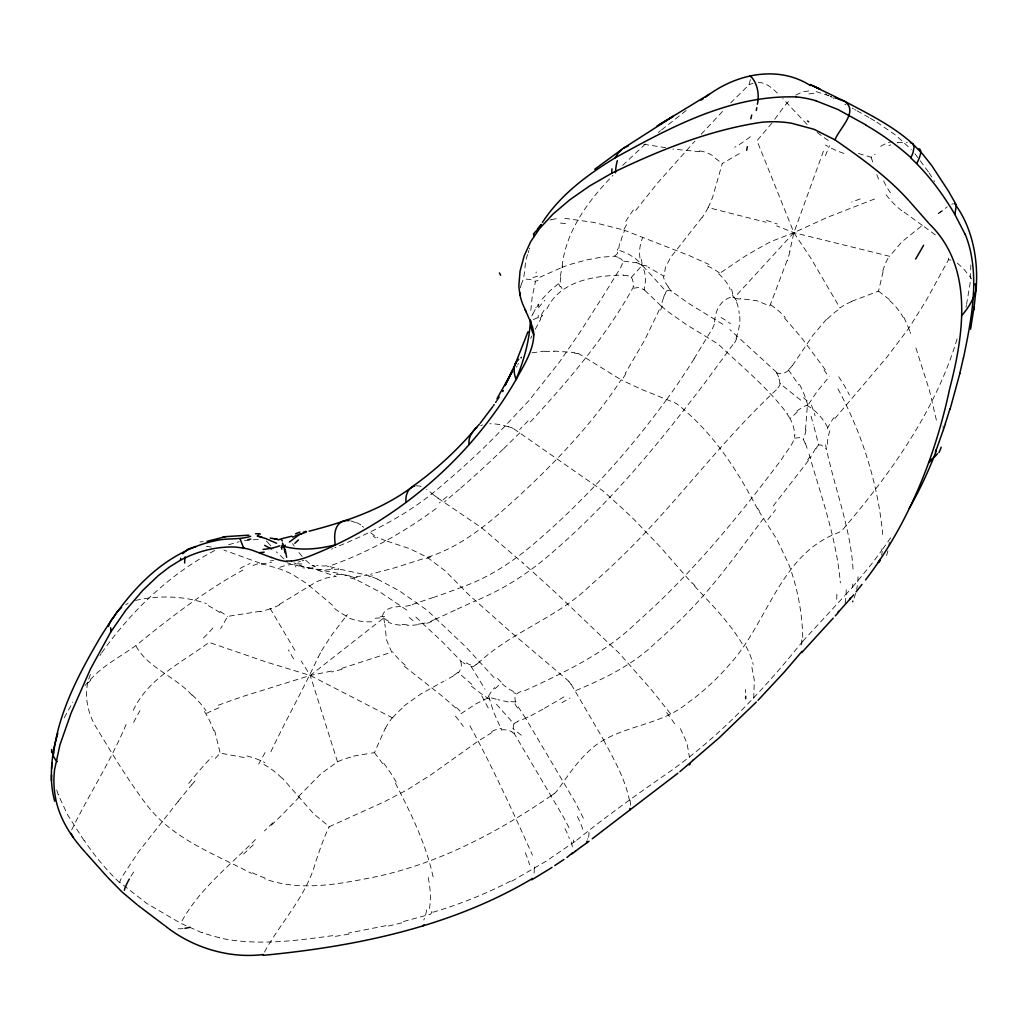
<?xml version="1.0" encoding="UTF-8"?>
<svg xmlns="http://www.w3.org/2000/svg" width="1028" height="1028" viewBox="0 0 1028 1028"><rect width="100%" height="100%" fill="white"/><g stroke="black" fill="none" stroke-linecap="round" stroke-linejoin="round"><path stroke-width="0.75" stroke-dasharray="5 3.75" d="M576.734 840.21C607.214 815.525 639.172 792.794 671.425 770.486C721.669 734.519 764.177 689.171 802.791 641.215C802.714 616.646 798.422 592.064 790.429 568.831A190.604 128.783 33.9 0 0 788.399 563.46L776.667 539.019L759.448 512.034M633.903 286.015C606.571 336.143 567.597 381.671 528.803 423.69M825.612 444.816C833.798 486.784 850.978 527.711 853.124 571.015M515.863 702.188C512.497 694.658 518.626 691.484 525.295 690.469C564.77 672.158 605.029 653.41 636.589 622.557A177.626 31.996 -47.2 0 0 656.108 604.695C702.664 560.453 743.257 510.376 781.768 459.118C785.983 451.331 794.104 444.263 794.747 435.204M530.808 310.482L532.208 296.758L535.511 281.428M852.855 584.02L852.546 587.129L845.504 594.891M587.502 839.233L587.579 838.591M753.768 698.449L754.282 680.009L751.211 663.857M618.715 248.66L619.974 240.809M852.546 587.129L871.5 564.128L881.703 550.468L881.921 548.965M714.653 322.034C714.948 311.728 719.908 300.536 730.51 297.362A5.461 3.752 -34.8 0 1 732.874 297.092M750.401 79.67L748.937 84.836L730.741 102.813M560.376 276.262L561.918 267.421L570.758 264.247L585.729 260.123L601.033 257.244L614.757 256.139L618.483 257.527M562.123 266.252C565.978 230.555 588.594 200.434 612.906 175.402M805.515 429.91L807.34 406.034L816.964 391.694L829.686 376.119M823.415 151.193L793.886 232.662L789.735 251.487M966.564 304.481L970.136 283.201L970.869 264.954M966.359 305.419L965.934 307.308M90.438 674.432C83.332 691.137 86.558 710.322 95.218 725.755C111.32 752.226 127.254 779.006 145.886 803.806C171.869 838.694 214.377 853.895 251.487 873.376M851.608 301.371L878.516 291.13L883.219 271.161M739.402 153.609L722.273 163.529L712.635 197.093A108.878 103.854 -9.9 0 1 708.112 207.553L766.078 222.292M527.66 254.494C523.959 263.592 525.783 273.975 521.967 282.816M663.702 297.31L664.563 294.496M663.548 297.812L660.888 305.727A149.921 73.977 12.8 0 0 668.804 312.268L687 325.015L716.31 342.915A28.668 14.816 49.2 0 1 719.664 345.447C742.781 367.51 768.109 388.006 787.294 413.783M528.186 252.708L528.906 250.434M71.652 829.93C89.256 793.886 111.499 760.077 126.778 722.8M736.048 338.418L738.374 330.451A58.21 55.126 -4.1 0 0 739.903 320.119L739.71 313.579M957.107 338.932C935.814 409.414 892.946 470.271 845.89 525.848M787.05 260.598L769.831 305.984L756.724 300.703L740.34 298.647M529.369 249.059L529.69 248.133M431.889 911.438L430.873 914.11L401.46 922.052M749.194 84.656L753.061 83.229M531.874 315.93L532.62 314.015M270.852 751.764C285.977 719.883 303.401 689.133 318.115 657.136M659.295 309.775L644.903 339.677L625.345 373.292M202.118 932.807L180.684 923.26C198.455 889.785 229.334 865.961 255.625 839.413M371.378 753.113L374.449 752.65L385.282 728.338M264.466 952.082C281.055 921.718 306.652 896.069 315.699 861.772C319.759 850.105 323.512 838.257 329.063 827.167M564.732 218.309L593.786 222.433L623.662 229.989L627.761 222.369M64.199 717.775L72.872 702.098M530.692 338.469L532.003 335.809M521.003 358.309L521.646 357.012L520.515 357.783M535.292 329.23L540.689 319.155M517.804 364.632L518.446 363.385M516.519 367.112L517.161 365.865M496.473 704.257L513.871 723.815L513.229 727.4L514.437 733.851L563.986 817.98L570.206 830.059M133.255 710.348C148.456 677.915 181.853 662.623 209.031 642.359L266.676 662.148L310.25 675.473L392.272 717.75M815.551 448.439L810.205 457.833M321.546 650.75L331.659 635.086L345.382 617.134M260.264 611.274L227.663 616.389L220.622 628.596M535.845 307.745L536.269 307.064M694.093 358.759L712.147 328.986A18.144 13.313 -58.4 0 0 714.871 322.021M99.973 655.543L101.129 653.705M546.935 308.875C560.504 280.143 595.353 275.71 623.611 275.003M101.721 652.78C131.301 611.107 169.556 574.112 215.096 550.301M757.43 508.809C737.153 469.822 712.648 432.184 677.812 404.646A20.997 17.772 61.9 0 0 674.933 402.847L641.588 389.394L621.13 379.82C595.045 419.745 562.419 454.954 527.891 487.657A195.359 35.196 -47.2 0 1 508.32 505.583C484.445 527.068 458.424 547.693 427.262 557.317L409.799 548.708L386.284 540.882M808.445 460.557L772.349 507.074M701.995 217.435L670.423 257.732L665.373 267.717L664.088 276.236L648.193 267.139M732.9 344.65L706.275 380.964A363.231 66.524 -54.3 0 1 684.018 409.928C652.947 449.711 620.257 488.377 583.968 523.548A163.259 29.414 -47.2 0 1 553.527 551.419C530.422 572.018 504.208 589.108 475.54 600.866M890.659 537.811L881.703 550.468M834.967 418.46L887.061 356.934L908.701 328.382L925.92 300.934L948.51 259.75L947.906 254.443M554.259 793.706A16.499 9.689 -61.6 0 0 558.384 789.003C567.392 776.371 576.078 763.341 587.386 752.586C614.436 724.869 658.19 727.901 687.411 703.101A207.784 136.878 -65.4 0 0 729.674 664.358C768.019 622.493 780.111 554.053 838.424 532.645A16.499 9.727 -61.1 0 0 843.011 529.33L845.581 526.22M774.739 119.248L784.531 105.91L790.84 98.996M635.728 210.419L657.83 182.701L694.902 141.132M631.269 277.496L642.192 265.237L641.305 257.707M666.658 399.429C637.578 439.419 605.081 476.953 569.576 511.391A166.446 29.979 -47.2 0 1 539.392 539.032C516.441 559.322 490.729 577.093 461.598 587.181M771.989 123.052L756.981 140.669L793.886 232.662L810.784 258.079L839.915 307.886A95.206 84.553 15.3 0 1 851.672 301.487M792.447 365.544L812.801 335.449L827 318.654M763.611 518.266C735.894 555.21 709.114 593.22 675.152 624.857A188.137 53.495 -50.1 0 1 655.748 642.629C632.94 664.975 604.207 678.737 575.166 690.816M347.4 614.564L346.205 616.093M178.294 801.249L138.446 851.981L122.024 876.871A91.055 16.037 -44.9 0 0 119.646 882.23L146.734 903.432L180.684 923.26M542.064 299.174L550.186 290.551L559.823 282.584M191.761 784.852L195.102 780.894M802.791 641.215L844.708 595.726M85.016 685.56L88.022 682.181M874.61 198.982L827.142 217.435L793.886 232.662L734.185 297.773A11.758 10.678 33.5 0 1 736.883 301.525L737.192 302.181M494.982 688.747L500.25 683.903M701.199 134.282L723.571 110.33M776.333 389.805C720.268 441.95 675.486 504.658 620.475 557.806A165.007 29.722 -47.2 0 1 590.29 585.446C557.729 617.558 512.535 631.308 479.151 662.225M298.608 796.469L320.942 773.711L337.505 761.838A77.858 73.078 45.8 0 1 353.671 756.518M215.186 758.42L220.21 753.203L221.238 753.357M90.335 679.739C105.152 662.893 126.354 654.232 142.982 639.827C174.554 614.294 207.245 589.674 242.891 570.09M519.795 432.839L503.155 449.185M622.672 165.354L647.923 141.633M272.908 822.708L264.466 830.92M459.452 489.199L444.122 502.139M478.984 662.366L476.118 664.666M658.357 132.573L660.49 130.762M661.582 129.862L687.231 109.726M403.927 706.018L420.735 694.029L443.903 681.166M797.304 411.958L790.095 418.524A41.711 41.467 -17.6 0 1 794.888 435.191M858.496 153.493L871.14 157.22L875.098 154.2M554.156 793.655L551.239 795.685M436.193 508.487C403.169 532.8 366.199 553.719 327.277 566.762M218.334 705.195L242.582 696.534L310.25 675.473L383.958 617.764L383.174 617.301A5.461 2.904 -10.9 0 1 382.442 616.055C384.562 606.738 396.5 606.713 404.21 606.263M938.23 213.554L947.212 206.872M575.127 841.392L545.881 861.335L510.865 881.728M935.326 234.898L922.334 225.389L901.852 241.824L889.644 256.306L793.886 232.662L776.641 225.877M461.032 713.663L476.157 703.73L489.251 697.267L497.038 699.451M721.168 272.343L745.377 256.023L765.05 244.677A163.863 158.903 43.9 0 1 772.568 240.95L793.886 232.662M550.995 795.839C494.892 834.171 433.43 866.334 365.994 878.709C332.879 885.172 297.349 890.749 264.761 878.876M795.762 95.116L802.65 91.839L809.897 90.824M453.566 675.82L445.754 680.189M614.757 256.139L617.198 253.813L618.496 250.048L627.504 253.479L635.073 258.246A102.761 69.711 -65 0 1 642.089 265.378M544.519 708.241L566.916 695.159M542.938 709.166L528.045 717.287M125.789 604.605L128.063 603.385M533.288 319.567L542.758 315.583M311.163 568.278L312.91 567.533M491.911 732.553L478.354 740.982L430.578 775.035L406.985 789.928L384.215 801.827L329.32 826.666L313.72 813.893L282.276 778.029M279.346 604.413L316.483 581.797L326.634 577.877L336.259 576.4L317.318 570.09M633.775 288.238L638.799 287.403L643.978 289.742L644.8 286.491L645.61 279.295L644.684 272.24L642.192 265.237L639.146 263.823M888.963 145.603L890.634 144.832M434.741 619.55L456.856 609.321M434.137 619.82L430.629 621.387M339.317 545.791C376.518 530.474 412.613 511.52 442.85 484.612A322.972 95.244 -50.4 0 0 494.455 437.311L529.137 400.393L559.502 361.972L579.445 333.033L603.526 295.434L620.655 267.588L622.403 263.669L622.441 261.022L636.345 262.77M334.858 547.706L335.963 547.23M331.569 549.093L332.661 548.631M583.403 818.185L574.922 801.686L525.655 718.354L517.469 721.36M951.774 204.264L953.483 203.685M539.79 277.264L561.918 267.421M253.029 565.49L259.853 563.1L280.001 569.037L291.759 573.932L306.37 583.326L334.73 607.06M480.667 425.631L482.685 424.911M303.787 560.299L302.014 560.941M329.937 566.595L338.88 569.075L325.079 569.975L302.618 567.803M433.533 597.332L410.532 605.145M422.547 558.962L394.187 567.97L370.427 574.254M549.954 220.095L551.059 219.748M228.589 544.763L239.228 541.692M300.253 561.545L298.043 562.162M135.542 600.442C158.582 595.148 183.781 595.79 206.268 603.513M341.643 668.406L391.694 652.189L386.438 639.724L384.909 624.073M551.342 219.658L557.369 218.501M531.951 352.861L544.223 351.152M331.44 671.091L310.25 675.473L301.255 661.12M794.798 438.146L799.797 437.607L802.971 439.316M353.568 756.107L370.491 753.241M385.885 925.688L348.608 933.051M377.379 579.111A149.921 129.181 -55.3 0 0 366.765 575.025L358.669 576.412M425.219 623.019L423.793 623.289M423.253 623.379L417.381 624.343M244.51 540.612L259.519 539.25M897.56 142.699L907.351 142.288M332.699 935.647C295.344 940.838 256.794 945.953 219.465 937.921M356.279 576.759L358.014 576.502M270.39 560.877L273.564 560.53M380.077 617.892L372.02 618.496M531.052 279.539L523.984 278.922M416.186 485.781L419.116 485.974A52.621 18.298 61.7 0 1 421.262 486.527M758.24 82.42C767.016 82.433 773.557 89.436 779.43 95.077M553.784 351.036L574.755 352.565M407.037 624.818L400.38 624.253M643.682 144.241L665.604 147.685M206.41 546.382L211.922 547.102M508.346 701.983L497.899 699.695M222.074 753.473L246.463 757.957M699.76 151.669L672.852 149.086M340.178 569.281L366.752 575.037M732.835 297.169L733.799 297.413A24.569 16.05 -32.6 0 1 732.54 295.049M350.754 520.862L356.562 522.969M307.256 567.7L337.21 573.097L353.568 577.312L356.086 579.535L380.154 592.167L409.028 611.596M950.939 260.084L948.793 259.75A25.7 11.141 -67.1 0 0 948.548 259.647M816.142 91.62L826.139 94.872M298.904 566.03L287.108 562.791M350.33 577.877L356.086 579.535M304.134 566.942L294.047 562.869M508.372 426.697L501.266 424.949A52.621 23.284 32.6 0 0 489.855 423.754M578.032 353.246L621.13 379.82M385.847 540.754L376.903 537.4M722.812 324.295L689.531 303.967L671.22 290.988L667.904 290.281L665.99 291.271L642.192 265.237M259.853 563.1L223.847 550.031M776.615 372.342L729.854 329.602M515.876 693.527L513.563 692.666M623.662 229.989L689.12 255.522L708.96 264.427M831.511 96.825L830.328 96.414L831.524 97.069M828.542 95.771L826.743 95.103M377.392 579.098L399.327 590.843L425.541 609.141A28.668 8.301 46 0 1 428.753 611.788L465.723 646.805L496.37 680.15M388.738 621.22L388.057 620.899A11.758 10.691 33.4 0 1 384.254 618.162L383.971 617.789M844.836 104.239L846.057 104.895M852.173 108.158L853.394 108.827M854.615 109.482L855.836 110.137M832.719 97.724L833.926 98.38M857.056 110.806L869.727 117.924M827.964 95.103L829.146 95.758M465.17 663.882L462.921 662.597M825.6 93.792L826.782 94.447M870.318 118.271L876.203 121.792M513.833 428.869L602.19 490.356A50.616 37.92 56.2 0 1 604.284 492.052L622.775 508.796A424.795 263.078 51.9 0 1 635.163 520.643L660.323 546.999L691.96 583.184M415.865 617.083L443.068 642.551L461.688 661.852M427.262 557.317L445.458 571.08L467.162 593.079A20.997 3.855 39.8 0 0 469.5 595.366L511.096 632.348L568.972 681.358M876.794 122.152L896.095 135.49L911.245 149.51M220.198 611.429L227.663 616.389M511.957 732L514.437 733.851M438.069 498.246L481.682 527.801L522.879 562.971M715.218 158.196L722.273 163.529M362.319 526.336L363.616 527.223M922.334 225.389L901.993 210.624M957.325 263.129L963.467 268.693L971.704 278.896M878.516 291.13L890.055 300.099M283.934 558.924L276.211 551.792M374.565 535.858L368.242 530.744M644.8 290.359L660.888 305.727M800.683 400.123L779.841 383.418A16.088 15.664 -85.9 0 0 778.273 377.07M471.813 684.352L458.077 672.428M433.777 495.008L429.023 491.088A52.621 18.298 61.7 0 0 426.659 489.341M404.287 666.26L442.952 696.714L455.789 708.061M806.595 405.328C816.579 410.468 823.891 419.552 828.684 429.575M191.953 695.185C175.711 676.758 147.762 667.853 136.056 646.111M807.096 124.491L782.771 98.547M305.689 560.234L308.965 563.087A24.029 9.702 -3 0 0 315.3 566.556M784.57 318.063L801.069 337.145L825.291 369.746M266.342 540.959L267.216 541.885M267.511 542.206L273.409 548.746M694.504 586.024C712.147 605.119 730.779 623.79 743.809 646.509M671.22 290.988L668.046 286.979M302.091 556.379L297.824 551.175M915.01 153.776L928.721 172.28M788.463 369.939L798.833 384.935M374.449 752.65L383.123 764.241M670.462 713.663L651.379 689.737L620.064 654.181A135.259 134.18 49.3 0 0 617.365 651.482L556.071 593.066A424.795 70.906 44.1 0 0 543.401 581.488L524.871 564.757A50.616 0.758 41.8 0 1 522.918 563.01M470.978 666.221L485.01 689.158M84.039 840.57L67.54 814.69L58.21 794.67M294.137 546.048L292.543 543.606M270.094 608.383L296.167 652.549M571.234 684.365L600.866 735.174A190.604 15.24 57.5 0 1 603.59 740.031M929.055 172.794L932.023 177.433M525.655 718.354L518.112 706.686M561.995 288.56L560.735 286.375M469.912 725.781C492.952 767.762 512.831 811.58 532.478 855.167M933.938 180.542L934.568 181.571M837.936 388.828C862.145 433.61 878.002 483.841 882.718 534.496M680.407 728.672L687.038 743.231L689.441 757.34M395.394 783.246C411.457 814.15 427.057 846.044 433.816 880.443M603.526 739.954C613.832 759.114 624.998 778.453 629.354 800.015M488.763 696.341L493.44 711.594L501.291 729.34M776.525 372.483L778.581 376.916M904.01 317.549L908.534 327.945M805.477 443.569L808.316 451.652M878.593 179.18L876.833 174.567M908.868 328.806L909.729 331.029M910.088 331.954L910.615 333.368M871.14 157.22L873.427 164.274M915.935 348.017L929.428 390.396L936.418 420.272M337.505 761.838L310.25 675.473M460.775 661.3L460.827 661.467A13.133 11.642 43 0 1 458.347 672.685M214.621 730.407L220.21 753.203M811.041 416.25L813.508 424.949M809.036 453.99C821.205 496.434 836.612 538.633 840.351 582.94M814.073 427.083L818.635 444.777L821.642 445.214L825.625 448.915M731.628 289.241L732.861 294.882M573.29 839.992L573.65 842.485M534.624 866.951L534.65 868.236M383.624 617.828A29.324 25.996 41.8 0 1 384.485 624.035M380.463 616.697A24.569 13.12 -14.4 0 1 384.626 616.594M371.776 621.786A55.82 48.252 -25.6 0 1 345.973 616.723M346.192 615.965A83.165 64.88 -17.1 0 1 333.804 607.805M279.68 604.811A111.975 85.992 26.6 0 1 270.467 608.897M270.325 608.717A108.878 82.6 24.7 0 1 260.469 611.647M212.822 627.992A77.46 40.914 -24.3 0 1 201.372 639.814M192.185 694.967A96.876 91.698 10.4 0 1 205.921 710.644M204.405 711.53A87.881 82.548 13.2 0 1 213.696 730.664M206.461 713.381A144.704 106.938 -31.4 0 1 219.015 707.791M246.964 756.004A83.397 81.43 -2.5 0 1 264.903 762.583M263.913 764.459A80.402 74.466 7.6 0 1 281.993 778.26M265.044 752.586A141.119 47.892 -56 0 1 258.632 764.125M299.354 796.893A88.382 8.738 -46.5 0 1 271.341 825.253M385.333 728.364A95.206 84.09 16 0 1 392.272 717.75M392.516 717.929A100.757 89.089 16.8 0 1 404.351 706.454M405.263 665.206A73.862 65.394 27.1 0 1 392.452 651.739M328.793 827.167A25.7 14.636 -47.4 0 1 329.063 826.653M527.929 717.03A104.162 82.51 74.9 0 1 525.578 718.161M513.91 723.879A10.781 7.787 -69.3 0 1 517.482 721.797M455.417 716.182A66.345 33.204 43.7 0 1 463.294 726.475M456.509 707.521A69.955 47.121 37.5 0 1 461.842 713.226M561.853 702.741A184.462 41.685 -43.3 0 1 570.026 698.038M501.111 681.911A53.52 29.439 52.7 0 1 497.513 678.339M513.563 691.536A41.711 26.355 54.8 0 1 500.867 682.695M265.018 878.066A122.872 96.002 23.8 0 1 251.886 872.566M525.257 852.765A140.335 56.707 32.6 0 1 529.548 864.805M534.174 868.082A106.244 47.288 23.7 0 1 533.416 876.383M577.325 816.579A142.365 58.802 30.1 0 1 583.094 830.367M588.928 832.307A111.242 51.554 18.6 0 1 588.286 838.809M630.023 800.247A114.198 51.58 28.5 0 1 630.537 807.417M510.492 881.125A495.213 448.067 35.2 0 1 430.436 912.98M426.684 909.921A156.295 66.023 55 0 1 423.78 919.996M219.504 937.639A119.659 101.361 21.8 0 1 202.22 932.537M183.151 928.567A93.677 24.878 -37.3 0 1 174.837 928.233M571.285 841.983A97.93 43.819 20.7 0 1 572.519 849.077M88.421 682.682A213.156 154.264 62.3 0 1 90.708 680.215M58.275 794.657A103.468 89.333 28 0 1 56.707 789.8M199.972 542.039A151.257 60.678 50 0 1 203.223 541.589M261.369 564.333A48.342 23.477 3.4 0 1 271.443 562.406M356.459 522.507A128.384 44.602 69.5 0 1 362.216 525.783M279.77 567.34A44.165 28.797 8.6 0 1 302.232 563.974M326.891 565.785A19.121 7.44 -1.6 0 1 316.624 565.541M430.822 556.88A214.929 23.156 -11.8 0 1 426.157 558.538M462.227 587.039A305.509 18.735 -15.2 0 1 434.163 597.204M457.293 609.09A363.231 9.984 -26.7 0 1 475.938 600.66M457.987 672.338A36.841 32.228 31.6 0 1 453.348 675.512M253.376 844.798A195.744 12.4 -45.9 0 1 243.572 854.024M410.609 605.171A18.144 6.386 3.2 0 1 404.312 606.366M372.573 575.783A117.86 52.993 6.2 0 1 368.846 576.631M188.702 783.426A96.581 19.622 -46.3 0 1 212.218 756.428M178.229 801.3A166.883 17.553 -47.6 0 1 191.632 784.929M354.634 577.53A9.972 1.838 -2.2 0 1 357.191 577.183M133.627 722.414A177.33 94.807 -45.9 0 1 140.001 710.656M130.98 876.267A98.701 17.604 -44.6 0 1 133.691 872.04M119.389 882.448A248.93 222.973 21.2 0 1 84.257 840.454M401.768 922.874A797.265 714.563 32.3 0 1 386.168 926.524M348.942 934.092A796.713 695.056 26.2 0 1 333.008 936.701M332.648 568.869A55.756 3.38 6.4 0 1 331.337 568.625M375.528 537.875A36.276 16.846 -3.8 0 1 373.408 536.179M400.393 625.14A40.927 36.635 33.1 0 1 388.366 622.351M417.535 624.716A58.21 45.515 23.7 0 1 407.114 625.281M383.817 763.367A41.133 8.52 53.7 0 1 397.939 785.186M428.175 877.475A178.011 79.811 44.7 0 1 429.267 909.472M501.189 729.931A33.513 23.246 -62.5 0 1 512.034 731.859M491.757 731.499A44.564 31.071 -72.7 0 1 501.368 728.454M517.611 708.061A21.871 12.22 83.3 0 1 514.861 703.589M515.773 701.777A62.387 45.9 65.8 0 1 508.295 701.34M568.792 681.461A29.851 25.597 19.1 0 1 571.041 684.455M240.012 568.51A147.826 79.58 7.6 0 1 250.01 563.524M470.76 665.013A16.088 8.622 36.3 0 1 465.697 662.533M475.99 664.551A13.724 9.432 42.2 0 1 471.287 666.876M336.336 574.511A34.824 22.912 -4.2 0 1 351.422 576.438M431.439 621.593A19.673 7.093 -0.4 0 1 426.055 623.482M564.95 828.684A124.272 50.321 29.1 0 1 569.371 838.642M208.324 605.659A47.185 7.736 38 0 1 221.65 613.703M409.157 617.494A37.689 13.878 46.2 0 1 414.323 621.837M767.903 519.59A184.462 29.863 -51.7 0 1 775.575 509.785M694.144 358.811A305.509 116.215 -58.8 0 1 666.709 399.519M625.898 373.729A214.929 96.593 -59.4 0 1 621.657 380.309M528.084 420.915A195.847 37.445 -47.3 0 1 519.628 429.537M801.724 639.866A114.198 37.034 65.4 0 1 801.634 646.111M746.02 646.368A68.066 38.91 46.8 0 1 753.216 664.435M721.026 317.562A37.689 16.731 48.9 0 1 730.471 323.756M699.554 150.91A47.185 28.912 59.4 0 1 715.334 157.22M855.54 593.284A97.93 28.72 72.5 0 1 853.78 599.054M858.033 576.836A124.272 46.414 65.6 0 1 856.658 589.378M736.626 338.482A19.673 13.891 -54.8 0 1 733.285 344.92M668.341 286.773A34.824 27.409 -25.9 0 1 663.407 276.442M780.278 383.547A13.724 13.685 -21.5 0 1 776.23 389.702M625.769 221.393A147.826 124.285 -46 0 1 633.89 209.237M620.976 240.822A48.342 38.229 -48 0 1 624.728 230.311M846.211 589.661A142.365 52.544 64.5 0 1 844.63 606.404M836.882 594.261A111.242 29.542 74 0 1 836.612 600.866M759.525 511.263A29.851 7.093 62.1 0 1 757.636 508.205M803.086 439.226A21.871 19.108 -38.3 0 1 805.22 443.685M805.991 429.987A62.387 60.536 -71.1 0 1 803.421 439.47M809.434 457.293A104.162 97.197 -81.3 0 1 807.7 460.004M827.36 444.25A33.513 21.716 -69.8 0 1 830.097 430.038M827.257 428.907A44.564 32.742 -66.5 0 1 834.068 417.471M562.701 265.956A41.364 5.32 -79.7 0 1 562.483 267.254M537.67 276.082A68.606 22.449 -47.5 0 1 532.324 277.663M537.991 280.477A73.875 25.687 -50.7 0 1 534.534 281.286M536.256 271.983A65.985 0.925 -75.9 0 1 535.999 273.037M943.023 425.746A178.011 64.623 50.2 0 1 943.293 432.338M889.593 300.574A41.133 24.017 40 0 1 903.252 317.549M740.353 299.032A29.324 27.422 40 0 1 733.722 298.03M736.665 302.335A40.927 37.651 31.1 0 1 739.171 313.566M574.511 353.182A36.276 26.188 -44.6 0 1 577.8 353.696M644.068 289.485A55.756 33.41 -77.4 0 1 644.916 290.076M662.25 306.023A117.86 94.242 -53.5 0 1 660.644 310.122M618.368 257.835A14.688 10.781 -62.3 0 1 622.75 260.662M808.856 93.946A177.33 70.032 -65.8 0 1 815.474 93.419M665.065 294.458A9.972 5.937 -63.5 0 1 666.234 291.399M880.662 146.349A96.581 17.797 -48.8 0 1 892.086 141.774M897.136 142.789A166.883 22.809 -43.5 0 1 897.521 142.738M942.201 211.125A88.382 1.221 -35.5 0 1 942.226 211.19M938.615 213.259A88.382 1.221 -35.5 0 1 941.751 211.331M792.357 365.48A36.841 34.322 26 0 1 788.386 369.862M788.733 370.209A13.133 12.297 41.6 0 1 776.461 372.933M623.508 275.375A24.029 16.885 -49.7 0 1 631.462 277.226M631.41 277.367A19.121 13.544 -51.8 0 1 633.132 286.195M639.969 258.028A44.165 38.627 -31.8 0 1 642.718 237.352M617.712 248.994A20.997 10.319 -70.7 0 1 617.494 250.279M544.647 351.55A128.384 53.032 24.8 0 1 554.221 351.486M541.383 314.632A88.498 46.723 -61 0 1 545.727 307.68M540.124 318.834A92.199 44.769 -60.7 0 1 542.219 315.21M560.594 286.825A14.148 5.063 -73.2 0 1 558.949 284.139M560.247 282.186A13.994 3.983 -81.4 0 1 560.877 276.468M560.504 223.102A151.257 62.194 45.1 0 1 568.24 223.963M882.268 551.458A106.244 32.986 69.9 0 1 881.587 555.12M889.284 542.219A140.335 54.163 62.3 0 1 886.586 555.441M787.075 413.924A53.52 52.775 20.5 0 1 789.889 418.627M838.745 376.788A66.345 20.342 51 0 1 849.462 395.048M823.968 369.964A69.955 6.271 54.9 0 1 827.668 375.31M816.078 448.722A10.781 7.71 -70.4 0 1 818.686 444.854M770.653 304.828A73.862 67.694 23.6 0 1 785.315 317.485M827.386 318.976A100.757 89.706 15.9 0 1 840.274 308.297M882.769 270.994A77.858 68.876 46.3 0 1 889.297 256.062M890.479 192.878A83.397 63.119 32.8 0 1 882.564 178.628M901.813 210.804A80.402 67.116 21.4 0 1 886.02 194.626M860.205 198.905A141.119 8.931 -18.9 0 1 851.647 202.041M828.324 140.45A96.876 79.888 27.4 0 1 816.643 131.905M843.975 153.442A87.881 73.759 26.7 0 1 825.458 145.051M825.433 155.742A144.704 57.684 -86.4 0 1 829.557 145.642M750.376 136.724A77.46 42.649 -27.6 0 1 734.802 147.248M708.176 207.592A111.975 107.323 -5.9 0 1 702.201 217.563M718.585 273.744A55.82 38.344 6 0 1 730.15 289.433M707.508 265.956A83.165 59.997 -7.2 0 1 719.921 273.255M447.013 496.588A195.847 37.021 -47.6 0 1 439.329 502.898M503.155 449.172A272.356 49.061 -47.2 0 1 459.465 489.187M666.632 712.52A68.066 15.433 48.1 0 1 676.154 726.141M745.467 689.505A99.703 34.888 64.3 0 1 745.634 692.602M508.372 426.736A32.588 27.268 -87.8 0 1 513.871 428.779M694.877 585.69A135.259 77.139 47.3 0 1 692.358 582.876M693.078 759.332A99.703 43.06 30 0 1 691.561 762.159M438.211 498.246A32.588 8.841 23.9 0 1 434.009 495.046M295.37 566.993A77.396 6.618 8.1 0 1 296.013 566.235M311.587 568.24A102.761 25.173 3.1 0 1 299.546 565.85M315.082 566.197A78.668 14.289 2 0 1 311.998 565.618M521.286 735.2A111.499 12.464 47.2 0 1 512.831 728.415M489.701 699.4A86.146 32.125 44 0 1 471.415 686.164M488.557 696.226A34.849 19.378 -80 0 1 494.699 687.603M488.249 707.971A102.35 13.852 63.2 0 1 481.669 695.673M293.558 658.858A237.764 85.966 47.2 0 1 288.405 649.863M318.217 657.213A163.863 136.03 45.9 0 1 321.635 650.814M342.028 669.254A206.384 172.588 6.7 0 1 331.787 671.978M766.528 220.429A237.764 222.215 48.5 0 1 777.194 223.988M789.954 251.526A206.384 179.129 1.3 0 1 787.32 260.662M538.171 317.652A124.851 34.734 88.6 0 1 538.235 315.3M532.967 314.067A76.74 50.231 -6.3 0 1 536.295 307.847M538.595 307.809A123.784 83.641 -1.5 0 1 544.75 300.279M642.192 265.275A77.396 48.663 -78 0 1 648.372 266.419M636.422 262.577A78.668 49.858 -67.5 0 1 639.133 263.849M811.413 405.109A111.499 90.644 48 0 1 815.127 415.813M796.828 411.123A34.849 26.073 -48.9 0 1 807.25 405.148M799.566 384.549A86.146 80.762 56.8 0 1 807.88 405.919M803.523 397.746A102.35 81.816 21.1 0 1 809.563 403.272M520.348 287.853A54.87 37.458 -6.1 0 1 521.864 282.803"/><path stroke-width="1.5" d="M54.69 801.197C49.974 784.3 50.912 766.438 53.649 749.284M51.4 780.702L51.541 774.868M51.657 768.803L51.811 762.725M110.703 627.774L110.831 631.86L90.631 668.675L71.086 713.098L59.958 744.812L54.6 769.509A123.99 111.063 21.2 0 0 54.047 775.934L53.957 778.093A108.197 96.915 21.2 0 0 54.15 787.422L54.317 789.363A101.014 90.477 21.2 0 0 55.409 797.137C59.02 818.185 71.022 836.574 85.157 852.148M53.417 751.712L53.392 754.064M865.525 579.933C908.379 523.997 935.172 457.1 949.731 388.481C963.814 334.396 973.966 267.074 929.325 223.886M53.238 755.953C57.966 713.201 78.668 674.201 100.127 637.63C116.729 610.735 136.094 584.791 161.576 565.67C178.05 553.424 197.042 544.223 217.281 540.33C228.396 537.952 239.807 539.906 250.665 536.269M611.943 168.836L611.763 173.218L589.609 185.978L569.833 199.779L552.858 214.209L539.456 228.704L530.718 241.606L524.177 255.843L520.039 271.238L518.87 285.566A67.54 60.498 21.2 0 0 518.986 287.763L520.014 295.242A67.617 60.562 21.2 0 0 522.507 303.581L530.075 320.787A94.846 84.964 21.2 0 1 531.168 323.396L532.414 326.878M629.946 808.394L629.701 810.09L592.231 838.771M970.548 329.217L974.12 306.717M973.76 309.968L976.15 288.662L975.135 283.908M110.831 631.86L125.969 610.028L142.661 590.47L158.299 575.59L169.376 567.045L180.401 560.221L180.735 558.307M757.392 104.226C759.602 94.46 757.34 82.034 750.016 75.751M53.764 748.461L57.774 733.298M756.814 107.696L756.274 110.51M802.02 651.354L784.428 671.914L758.021 700.312M533.583 236.864L534.187 234.692M963.454 358.142C970.638 322.972 978.309 286.157 970.316 250.446A119.659 110.42 10.8 0 0 965.176 234.23M959.882 373.382L950.103 409.093M587.116 841.122L586.41 843.217L580.679 847.278M936.174 449.724L935.441 452.14L945.426 424.011M278.125 539.944L279.796 539.302M838.36 611.981L838.54 611.39M517.534 360.455C512.831 365.595 513.679 373.357 516.056 379.371C523.882 360.545 529.626 340.512 530.371 320.093M965.061 234.268L954.871 214.428L956.374 205.047L948.626 191.375L931.702 165.534L922.823 154.303L912.671 143.753L910.358 142.661M838.283 612.2L853.728 594.839M850.503 597.654L849.758 599.555M165.572 926.189C192.724 947.88 229.745 958.841 263.399 954.498M527.994 331.736L514.848 365.107M838.051 612.842L835.314 615.862M572.557 852.765L566.942 857.468M586.384 843.268L589.018 841.264M515.979 362.601L505.031 385.641L512.574 370.774L496.987 398.71M878.927 561.134L878.156 562.599M542.463 222.382C560.363 194.767 587.451 174.721 615.181 157.824L618.368 152.851L622.981 148.533L673.263 116.267L656.982 126.046M532.543 878.465C451.742 926.703 356.099 946.531 263.078 955.346M113.62 617.044L117.128 611.776L121.6 607.432M571.979 853.934L575.539 851.055M908.469 200.177C887.177 176.533 860.976 157.952 835.006 139.859C839.246 128.294 858.765 112.026 844.952 101.451L810.013 84.502L819.997 89.102L813.636 86.146M538.543 228.858L539.109 227.869M515.979 379.756C469.346 460.351 393.544 523.946 306.691 557.279A77.139 69.094 21.2 0 1 291.489 561.121M516.03 379.666C523.586 365.505 533.301 351.19 533.853 334.665A34.566 30.968 21.2 0 0 532.388 326.878M539.687 226.88L541.203 224.387M502.666 391.578L503.347 390.46M498.503 398.144L499.197 397.052M497.077 400.303L497.796 399.224M495.65 402.436L496.37 401.37M493.453 405.636L494.185 404.569M182.676 553.758L188.073 549.068L195.898 546.588M492.72 406.69L480.166 423.279M862.017 584.405L856.131 591.832M537.374 229L539.122 227.008M479.331 424.307C474.075 429.871 467.791 435.949 469.128 444.469M961.771 315.622C968.337 307.822 974.197 298.788 976.15 288.662C978.45 259.364 972.282 227.111 954.614 203.595M930.918 460.634L928.759 462.69M801.776 652.549L833.143 618.201M517.752 360.198L518.69 359.26M756.287 702.085L719.009 737.963L679.881 771.655M539.353 226.777L540.291 225.877M424.243 924.673L422.868 925.881M540.522 225.672L541.242 225.042M574.973 851.544L580.447 847.432M677.927 773.223L629.701 810.09M289.395 542.026L299.199 534.714L306.383 532.016M414.734 486.013C407.808 487.696 405.148 495.779 406.086 502.178M594.724 169.273L622.158 149.137M475.913 428.393L476.825 427.725M285.257 545.187L281.094 547.551M411.149 487.683C380.964 509.939 345.035 521.916 309.107 531.193M563.948 859.472L554.722 865.602M700.955 100.153L703.242 98.662M551.997 867.388L550.494 868.364M549.749 868.853L531.694 879.84M659.796 124.362L709.551 94.049M705.516 97.185C734.994 74.144 777.399 64.481 810.424 85.555M615.181 157.824C670.796 127.035 731.036 94.717 796.327 96.953M623.829 147.968L628.404 145.796M180.401 560.221C196.605 551.625 214.968 546.716 233.356 546.986A67.54 60.498 21.2 0 1 235.72 547.102L243.842 548.104A67.617 60.562 21.2 0 1 252.875 550.455L271.482 557.549M611.763 173.218C659.179 150.294 709.14 130.081 761.491 122.293A123.99 111.063 21.2 0 1 768.456 121.831L770.807 121.754A108.197 96.915 21.2 0 1 780.92 121.985L783.04 122.152A101.014 90.477 21.2 0 1 791.457 123.206L814.047 129.31L835.006 139.859M292.723 537.117L293.571 536.693M294.766 536.153L301.538 533.558M206.988 541.358L225.595 536.642L248.892 535.151M291.862 536.205L280.875 538.903M222.228 537.438L225.595 536.642M264.17 552.164L259.236 552.704M291.451 560.941L286.529 561.108M257.437 535.781L261.896 537.117M270.21 538.107L276.943 539.122M274.129 538.826L277.277 539.16M349.057 520.579L345.716 520.553A94.859 32.575 68.8 0 0 341.643 521.838C333.779 526.375 334.164 537.066 335.282 544.879C318.526 549.081 300.613 551.034 283.741 546.279L282.507 543.015M257.321 536.128L265.571 538.479L276.571 543.259M816.026 100.834L837.807 109.443L865.782 124.812M834.993 97.93L836.124 98.277M837.229 98.611L844.952 101.451C868.583 114.005 893.062 125.917 913.018 144.1L914.098 147.222L912.992 152.658A91.055 13.57 -48.4 0 1 910.744 157.914C928.271 174.31 942.702 193.791 954.871 214.428M73.181 837.37L71.048 833.412M164.647 925.521L163.735 924.84M162.822 924.159L141.44 908.007M140.502 907.287L138.15 905.462M137.212 904.743L121.792 891.751L107.503 877.192M530.615 320.53L531.245 327.482A64.533 41.737 -6.3 0 0 533.648 334.717M106.732 876.331L85.915 853.009M909.253 201.038L928.592 223.037M239.858 538.8L240.809 540.253M526.349 312.126L524.961 309.569M750.17 75.931L750.414 76.612M243.61 547.346L243.842 548.104M283.741 546.279L285.103 552.846M520.014 295.177L519.937 294.137M108.544 626.489A115.843 50.025 34.5 0 1 113.697 617.108M295.511 533.789A88.498 13.518 -7 0 1 299.906 532.119M303.324 532.208A92.199 11.218 -9.2 0 1 306.023 531.36M189.962 927.256A93.677 24.878 -37.3 0 1 184.937 928.323M124.337 890.274A98.701 17.604 -44.6 0 1 129.322 879.068M255.587 533.673A68.606 10.833 -24.9 0 1 258.529 534.149M247.709 539.649A73.875 9.83 -21.9 0 1 250.742 539.096M258.439 533.596A65.985 27.615 -19.2 0 1 260.405 534.136M475.81 428.291A400.342 348.646 85.5 0 1 411.084 487.555M615.528 172.82A115.843 42.122 60.1 0 1 617.327 160.676M852.803 601.149A97.93 28.72 72.5 0 1 852.546 601.624M807.545 121.021A213.156 2.377 37.4 0 1 808.65 121.844M935.75 452.269A495.213 452.988 34.5 0 1 909.266 508.372M937.382 453.746A156.295 60.138 40.2 0 1 930.289 460.043M941.173 447.193A178.011 64.623 50.2 0 1 938.872 452.654M949.872 409.015A797.265 731.885 30.5 0 1 945.207 423.934M963.326 358.104A796.713 734.891 20.2 0 1 959.779 373.357M865.653 125.018A248.93 222.973 21.2 0 1 910.988 157.669M918.557 148.739A98.701 14.405 -48.8 0 1 916.847 163.388M923.607 245.255A93.677 10.55 -57.4 0 1 915.614 259.03M796.327 96.889A103.468 96.336 19.9 0 1 816.039 100.77M880.276 559.72A106.244 32.986 69.9 0 1 879.338 562.008M745.711 696.277A99.703 34.888 64.3 0 1 745.66 698.706M690.212 763.971A99.703 43.06 30 0 1 689.313 764.973M271.688 549.042A124.851 43.844 5.1 0 1 264.684 545.354M285.09 549.106A64.533 6.374 85.8 0 1 286.645 557.317M286.491 561.506A51.451 46.08 21.2 0 1 271.546 557.407M298.39 539.918A83.576 21.819 -22.1 0 1 294.818 543.298M281.235 539.751A76.74 8.173 85.4 0 1 282.379 540.869M281.698 549.222A123.784 11.539 81.5 0 1 282.032 545.29M279.834 545.817A76.663 56.514 27.2 0 1 263.052 549.415M499.402 272.947A76.663 1.76 61.1 0 1 500.662 275.26M537.862 306.472A83.576 6.296 -67.3 0 1 538.479 304.468M57.298 761.658A86.159 37.047 -14.7 0 1 52.711 754.244M747.33 146.657A86.159 2.133 -79.5 0 1 746.688 150.268M51.696 752.547A124.105 50.154 -30.3 0 1 51.657 749.412M184.693 562.997A82.947 25.237 59.2 0 1 185.053 556.893M240.86 541.139A54.87 7.414 83.9 0 1 243.572 548.515M519.834 294.137A54.87 37.458 -6.1 0 1 519.821 292.505M533.404 234.14A82.947 40.593 34.8 0 1 537.991 229.514M751.712 115.02A124.105 15.806 -68.1 0 1 750.813 118.798"/></g></svg>
